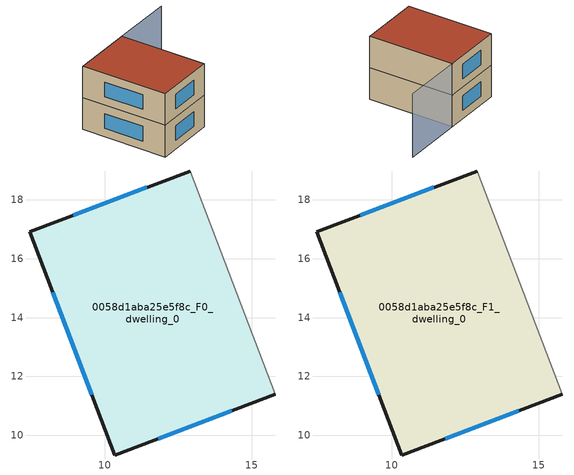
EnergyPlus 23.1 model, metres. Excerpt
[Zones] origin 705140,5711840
0058d1aba25e5f8c_F0_dwelling_0
 floor ground (EU_floor_Construction): 12.91,18.98 15.79,11.4 10.33,9.33 7.45,16.91 z0
 wall outside (EU_wall_Construction): 12.91,18.98 7.45,16.91 10.33,9.33 15.79,11.4 z0:3
 wall adiabatic (EU_wall_Construction): 15.79,11.4 12.91,18.98 z0:3
 window (EU_Window_Construction): 11.43,18.42 8.93,17.47 / 11.81,9.89 14.31,10.84 / 8.23,14.86 9.56,11.38 z0.81:2.19
0058d1aba25e5f8c_F1_dwelling_0
 floor to 0058d1aba25e5f8c_F0_dwelling_0 (EU_floor_Construction): 12.9,18.98 15.79,11.4 10.33,9.33 7.45,16.91 z3
 wall outside (EU_wall_Construction): 12.91,18.98 7.45,16.91 10.33,9.33 15.79,11.4 z3:6
 wall adiabatic (EU_wall_Construction): 15.79,11.4 12.91,18.98 z3:6
 window (EU_Window_Construction): 11.43,18.42 8.93,17.47 / 11.81,9.89 14.31,10.84 / 8.23,14.86 9.56,11.38 z3.81:5.19
 roof outside (EU_roof_Construction): 15.79,11.4 12.91,18.98 7.45,16.91 10.33,9.33 z6
shading: 15.77,11.39 12.9,18.98 / 12.9,18.98 18.36,21.05 z0:6
[Building]
EU S2 Campaign: North Axis=0; Terrain=City; Solar Distribution=FullExterior
[Site:Location]
London: Latitude=51.5; Longitude=-0.5; Time Zone=0; Elevation=25
[SizingPeriod:WeatherFileDays]
AnnualSizingPeriod: Begin Month=1; Begin Day of Month=1; End Month=12; End Day of Month=31; Day of Week for Start Day=Monday; Use Weather File Daylight Saving Period=No; Use Weather File Rain and Snow Indicators=No
[MATERIAL]
EU_InternalMass_Material: Roughness=MediumRough; Thickness=0.1; Conductivity=1; Density=1800; Specific Heat=900; Thermal Absorptance=0.9; Solar Absorptance=0.7; Visible Absorptance=0.7
[MATERIAL:NOMASS] Roughness=MediumRough; Thermal Absorptance=0.9; Solar Absorptance=0.7; Visible Absorptance=0.7
Name | Thermal Resistance
EU_wall_NoMass | 0.727863
EU_roof_NoMass | 0.773354
EU_floor_NoMass | 1.79329
[WINDOWMATERIAL:SIMPLEGLAZINGSYSTEM]
EU_Window_SimpleGlazing: UFactor=2.58614; Solar Heat Gain Coefficient=0.76; Visible Transmittance=0.76
[CONSTRUCTION]
EU_wall_Construction: EU_wall_NoMass
EU_roof_Construction: EU_roof_NoMass
EU_floor_Construction: EU_floor_NoMass
EU_Window_Construction: EU_Window_SimpleGlazing
EU_InternalMass_Construction: EU_InternalMass_Material
[ZONE] Type=1; Multiplier=1; Ceiling Height=autocalculate; Volume=141.909; Floor Area=autocalculate; Part of Total Floor Area=Yes
0058d1aba25e5f8c_F0_dwelling_0; 0058d1aba25e5f8c_F1_dwelling_0
[INTERNALMASS] Construction=EU_InternalMass_Construction; Surface Area=47.3029
Name | Zone or ZoneList
0058d1aba25e5f8c_F0_dwelling_0_EU_InternalMass | 0058d1aba25e5f8c_F0_dwelling_0
0058d1aba25e5f8c_F1_dwelling_0_EU_InternalMass | 0058d1aba25e5f8c_F1_dwelling_0
[OTHEREQUIPMENT] Fuel Type=Electricity; Design Level Calculation Method=Watts/Area; Power per Zone Floor Area=1; Fraction Latent=0; Fraction Radiant=0; Fraction Lost=0; Carbon Dioxide Generation Rate=0; EndUse Subcategory=EU_Step8_InternalGains
Name | Zone or ZoneList or Space or SpaceList | Schedule
EU_Step8_InternalGain_0058d1aba25e5f8c_F0_dwelling_0_f000 | 0058d1aba25e5f8c_F0_dwelling_0 | EU_Step8_GainSchedule_0058d1aba25e5f8c_F0_dwelling_0_f000
EU_Step8_InternalGain_0058d1aba25e5f8c_F1_dwelling_0_f000 | 0058d1aba25e5f8c_F1_dwelling_0 | EU_Step8_GainSchedule_0058d1aba25e5f8c_F1_dwelling_0_f000
[ZONEVENTILATION:DESIGNFLOWRATE] Schedule=EU_AlwaysOn; Design Flow Rate Calculation Method=AirChanges/Hour; Air Changes per Hour=0.484901; Ventilation Type=Natural; Fan Pressure Rise=0; Fan Total Efficiency=1; Constant Term Coefficient=1; Temperature Term Coefficient=0; Velocity Term Coefficient=0; Velocity Squared Term Coefficient=0; Minimum Indoor Temperature=-100; Maximum Indoor Temperature=100; Delta Temperature=-100; Minimum Outdoor Temperature=-100; Maximum Outdoor Temperature=100; Maximum Wind Speed=40
Name | Zone or ZoneList or Space or SpaceList
EU_ConstantAir_0058d1aba25e5f8c_F0_dwelling_0 | 0058d1aba25e5f8c_F0_dwelling_0
EU_ConstantAir_0058d1aba25e5f8c_F1_dwelling_0 | 0058d1aba25e5f8c_F1_dwelling_0
[HVACTEMPLATE:THERMOSTAT] Constant Heating Setpoint=20; Constant Cooling Setpoint=50
EU_HeatOnly_0058d1aba25e5f8c_F0_dwelling_0; EU_HeatOnly_0058d1aba25e5f8c_F1_dwelling_0
[HVACTEMPLATE:ZONE:IDEALLOADSAIRSYSTEM] System Availability Schedule=EU_AlwaysOn; Maximum Heating Supply Air Temperature=50; Minimum Cooling Supply Air Temperature=13; Maximum Heating Supply Air Humidity Ratio=0.0156; Minimum Cooling Supply Air Humidity Ratio=0.0077; Heating Limit=NoLimit; Cooling Limit=NoLimit; Heating Availability Schedule=EU_AlwaysOn; Cooling Availability Schedule=EU_CoolingOff; Dehumidification Control Type=ConstantSensibleHeatRatio; Cooling Sensible Heat Ratio=0.7; Dehumidification Setpoint=60; Humidification Control Type=None; Humidification Setpoint=30; Outdoor Air Method=None; Outdoor Air Flow Rate per Person=0.00944; Outdoor Air Flow Rate per Zone Floor Area=0; Outdoor Air Flow Rate per Zone=0; Demand Controlled Ventilation Type=None; Outdoor Air Economizer Type=NoEconomizer; Heat Recovery Type=None; Sensible Heat Recovery Effectiveness=0.7; Latent Heat Recovery Effectiveness=0.65
Name | Template Thermostat
0058d1aba25e5f8c_F0_dwelling_0 | EU_HeatOnly_0058d1aba25e5f8c_F0_dwelling_0
0058d1aba25e5f8c_F1_dwelling_0 | EU_HeatOnly_0058d1aba25e5f8c_F1_dwelling_0
[SIZING:ZONE] Zone Cooling Design Supply Air Temperature Input Method=SupplyAirTemperature; Zone Cooling Design Supply Air Temperature=13; Zone Heating Design Supply Air Temperature Input Method=SupplyAirTemperature; Zone Heating Design Supply Air Temperature=50; Zone Cooling Design Supply Air Humidity Ratio=0.008; Zone Heating Design Supply Air Humidity Ratio=0.008; Cooling Design Air Flow Method=DesignDay; Cooling Design Air Flow Rate=0; Cooling Minimum Air Flow per Zone Floor Area=0.000762; Cooling Minimum Air Flow=0; Cooling Minimum Air Flow Fraction=0.2; Heating Design Air Flow Method=DesignDay; Heating Design Air Flow Rate=0; Heating Maximum Air Flow per Zone Floor Area=0.002032; Heating Maximum Air Flow=0.141576; Heating Maximum Air Flow Fraction=0.3; Account for Dedicated Outdoor Air System=No; Dedicated Outdoor Air System Control Strategy=NeutralSupplyAir; Dedicated Outdoor Air Low Setpoint Temperature for Design=autosize; Dedicated Outdoor Air High Setpoint Temperature for Design=autosize; Zone Load Sizing Method=Sensible Load Only No Latent Load; Zone Latent Cooling Design Supply Air Humidity Ratio Input Method=HumidityRatioDifference; Zone Cooling Design Supply Air Humidity Ratio Difference=0.005; Zone Latent Heating Design Supply Air Humidity Ratio Input Method=HumidityRatioDifference; Zone Humidification Design Supply Air Humidity Ratio Difference=0.005
0058d1aba25e5f8c_F0_dwelling_0; 0058d1aba25e5f8c_F1_dwelling_0
[SCHEDULE:CONSTANT]
Name | Hourly Value
EU_AlwaysOn | 1
EU_CoolingOff | 0
[SCHEDULE:FILE] Column Number=1; Rows to Skip at Top=0; Number of Hours of Data=8760; Column Separator=Comma; Interpolate to Timestep=No; Minutes per Item=60; Adjust Schedule for Daylight Savings=Yes
Name | File
EU_Step8_GainSchedule_0058d1aba25e5f8c_F0_dwelling_0_f000 | ../../schedules/0058d1aba25e5f8c/0058d1aba25e5f8c_F0_dwelling_0_f000_gain.csv
EU_Step8_GainSchedule_0058d1aba25e5f8c_F1_dwelling_0_f000 | ../../schedules/0058d1aba25e5f8c/0058d1aba25e5f8c_F1_dwelling_0_f000_gain.csv
